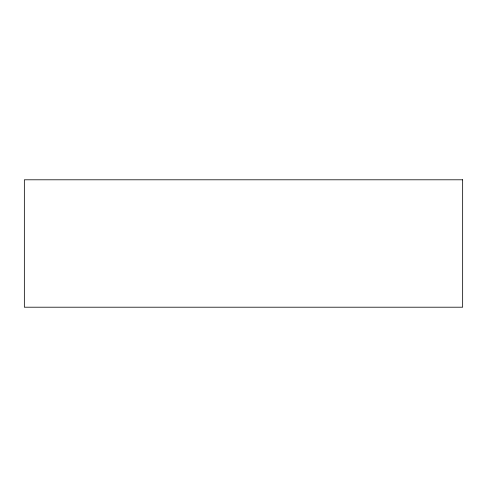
<?xml version="1.0" encoding="UTF-8"?>
<svg xmlns="http://www.w3.org/2000/svg" width="487" height="487" viewBox="0 0 487 487"><rect width="100%" height="100%" fill="white"/><g stroke="black" fill="none" stroke-linecap="round" stroke-linejoin="round"><path stroke-width="0.73" d="M462.65 179.794L24.35 179.794L24.35 307.206L462.65 307.206L462.65 179.794"/></g></svg>
